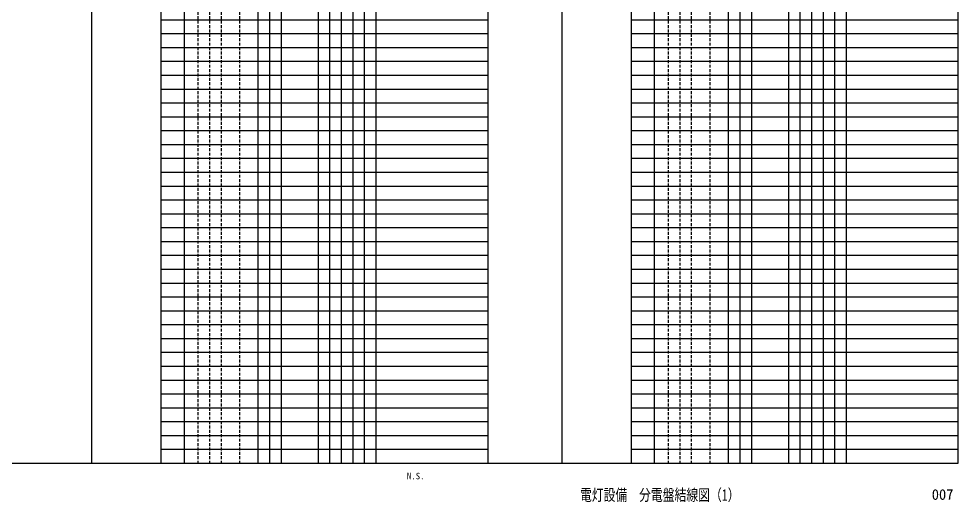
# Model space of a CAD drawing. Header units: millimetres. Extents: x 14 to 1769, y 15 to 581.
# Drawn here: x 421 to 827.5, y 14.5 to 223.8 of the extents above; entities that cross this region are included whole.
import ezdxf
from ezdxf.enums import TextEntityAlignment as Align

# ---------------------------------------------------------------- set-up
doc = ezdxf.new("R2010")
doc.units = ezdxf.units.MM
doc.header["$LTSCALE"] = 0.2
doc.linetypes.add('HIDDEN', pattern=[9.525, 6.35, -3.175])
doc.layers.add('1_表', color=7, linetype='Continuous')
doc.layers.add('枠内記述', color=3, linetype='Continuous')
doc.styles.add('ゴシック', font='MS Gothic.ttf', dxfattribs={"height": 4})

msp = doc.modelspace()

# ---------------------------------------------------------------- linework, layer by layer
at = {"layer": '1_表', "color": 6}
msp.add_line((624, 572.44), (624, 31.44), dxfattribs=at)
at = {"layer": '1_表', "linetype": 'Continuous'}
for p, q in [((452.5, 535.44), (452.5, 31.44)), ((482.5, 535.44), (482.5, 31.44)), ((492.5, 535.44), (492.5, 31.44)), ((524.5, 535.44), (524.5, 31.44)), ((529.5, 535.44), (529.5, 31.44)), ((534.5, 535.44), (534.5, 31.44)), ((550.5, 535.44), (550.5, 31.44)), ((555.5, 535.44), (555.5, 31.44)), ((560.5, 535.44), (560.5, 31.44)), ((565.5, 535.44), (565.5, 31.44)), ((570.5, 535.44), (570.5, 31.44)), ((575.5, 535.44), (575.5, 31.44)), ((656, 535.44), (656, 31.44)), ((686, 535.44), (686, 31.44)), ((696, 535.44), (696, 31.44)), ((728, 535.44), (728, 31.44)), ((733, 535.44), (733, 31.44)), ((738, 535.44), (738, 31.44)), ((754, 535.44), (754, 31.44)), ((759, 535.44), (759, 31.44)), ((764, 535.44), (764, 31.44)), ((769, 535.44), (769, 31.44)), ((774, 535.44), (774, 31.44)), ((779, 535.44), (779, 31.44)), ((482.5, 223.44), (624, 223.44)), ((686, 223.44), (827.5, 223.44)), ((482.5, 217.44), (624, 217.44)), ((686, 217.44), (827.5, 217.44)), ((482.5, 211.44), (624, 211.44)), ((686, 211.44), (827.5, 211.44)), ((482.5, 205.44), (624, 205.44)), ((686, 205.44), (827.5, 205.44)), ((482.5, 199.44), (624, 199.44)), ((686, 199.44), (827.5, 199.44)), ((482.5, 193.44), (624, 193.44)), ((686, 193.44), (827.5, 193.44)), ((482.5, 187.44), (624, 187.44)), ((686, 187.44), (827.5, 187.44)), ((482.5, 181.44), (624, 181.44)), ((686, 181.44), (827.5, 181.44)), ((482.5, 175.44), (624, 175.44)), ((686, 175.44), (827.5, 175.44)), ((482.5, 169.44), (624, 169.44)), ((686, 169.44), (827.5, 169.44)), ((482.5, 163.44), (624, 163.44)), ((686, 163.44), (827.5, 163.44)), ((482.5, 157.44), (624, 157.44)), ((686, 157.44), (827.5, 157.44)), ((482.5, 151.44), (624, 151.44)), ((686, 151.44), (827.5, 151.44)), ((482.5, 145.44), (624, 145.44)), ((686, 145.44), (827.5, 145.44)), ((482.5, 139.44), (624, 139.44)), ((686, 139.44), (827.5, 139.44)), ((482.5, 133.44), (624, 133.44)), ((686, 133.44), (827.5, 133.44)), ((482.5, 127.44), (624, 127.44)), ((686, 127.44), (827.5, 127.44)), ((482.5, 121.44), (624, 121.44)), ((686, 121.44), (827.5, 121.44)), ((482.5, 115.44), (624, 115.44)), ((686, 115.44), (827.5, 115.44)), ((482.5, 109.44), (624, 109.44)), ((686, 109.44), (827.5, 109.44)), ((482.5, 103.44), (624, 103.44)), ((686, 103.44), (827.5, 103.44)), ((482.5, 97.44), (624, 97.44)), ((686, 97.44), (827.5, 97.44)), ((482.5, 91.44), (624, 91.44)), ((686, 91.44), (827.5, 91.44)), ((482.5, 85.44), (624, 85.44)), ((686, 85.44), (827.5, 85.44)), ((482.5, 79.44), (624, 79.44)), ((686, 79.44), (827.5, 79.44)), ((482.5, 73.44), (624, 73.44)), ((686, 73.44), (827.5, 73.44)), ((482.5, 67.44), (624, 67.44)), ((686, 67.44), (827.5, 67.44)), ((482.5, 61.44), (624, 61.44)), ((686, 61.44), (827.5, 61.44)), ((482.5, 55.44), (624, 55.44)), ((686, 55.44), (827.5, 55.44)), ((482.5, 49.44), (624, 49.44)), ((686, 49.44), (827.5, 49.44)), ((482.5, 43.44), (624, 43.44)), ((686, 43.44), (827.5, 43.44)), ((482.5, 37.44), (624, 37.44)), ((686, 37.44), (827.5, 37.44))]:
    msp.add_line(p, q, dxfattribs=at)
at = {"layer": '1_表', "linetype": 'HIDDEN'}
for p, q in [((498.5, 535.44), (498.5, 31.44)), ((503.5, 535.44), (503.5, 31.44)), ((508.5, 535.44), (508.5, 31.44)), ((516.5, 535.44), (516.5, 31.44)), ((702, 535.44), (702, 31.44)), ((707, 535.44), (707, 31.44)), ((712, 535.44), (712, 31.44)), ((720, 535.44), (720, 31.44))]:
    msp.add_line(p, q, dxfattribs=at)
at = {"layer": '1_表', "color": 6}
msp.add_lwpolyline([(13.5, 31.44), (827.5, 31.44), (827.5, 581.44), (13.5, 581.44)], close=True, dxfattribs=at)

# ---------------------------------------------------------------- texts
at = {"layer": '枠内記述', "linetype": 'ByBlock', "lineweight": -2, "style": 'ゴシック'}
msp.add_text('N.S.', height=2.8, dxfattribs=at).set_placement((588.95, 24.47))
at = {"layer": '枠内記述', "linetype": 'ByBlock', "lineweight": -2, "style": 'ゴシック', "width": 0.75}
msp.add_text('電灯設備\u3000分電盤結線図（1）', height=5, dxfattribs=at).set_placement((698.35, 17.69), align=Align.MIDDLE_CENTER)
at = {"layer": '枠内記述', "style": 'ゴシック'}
msp.add_text('007', height=4.6, dxfattribs=at).set_placement((816.05, 15.58))

doc.saveas('drawing.dxf')
